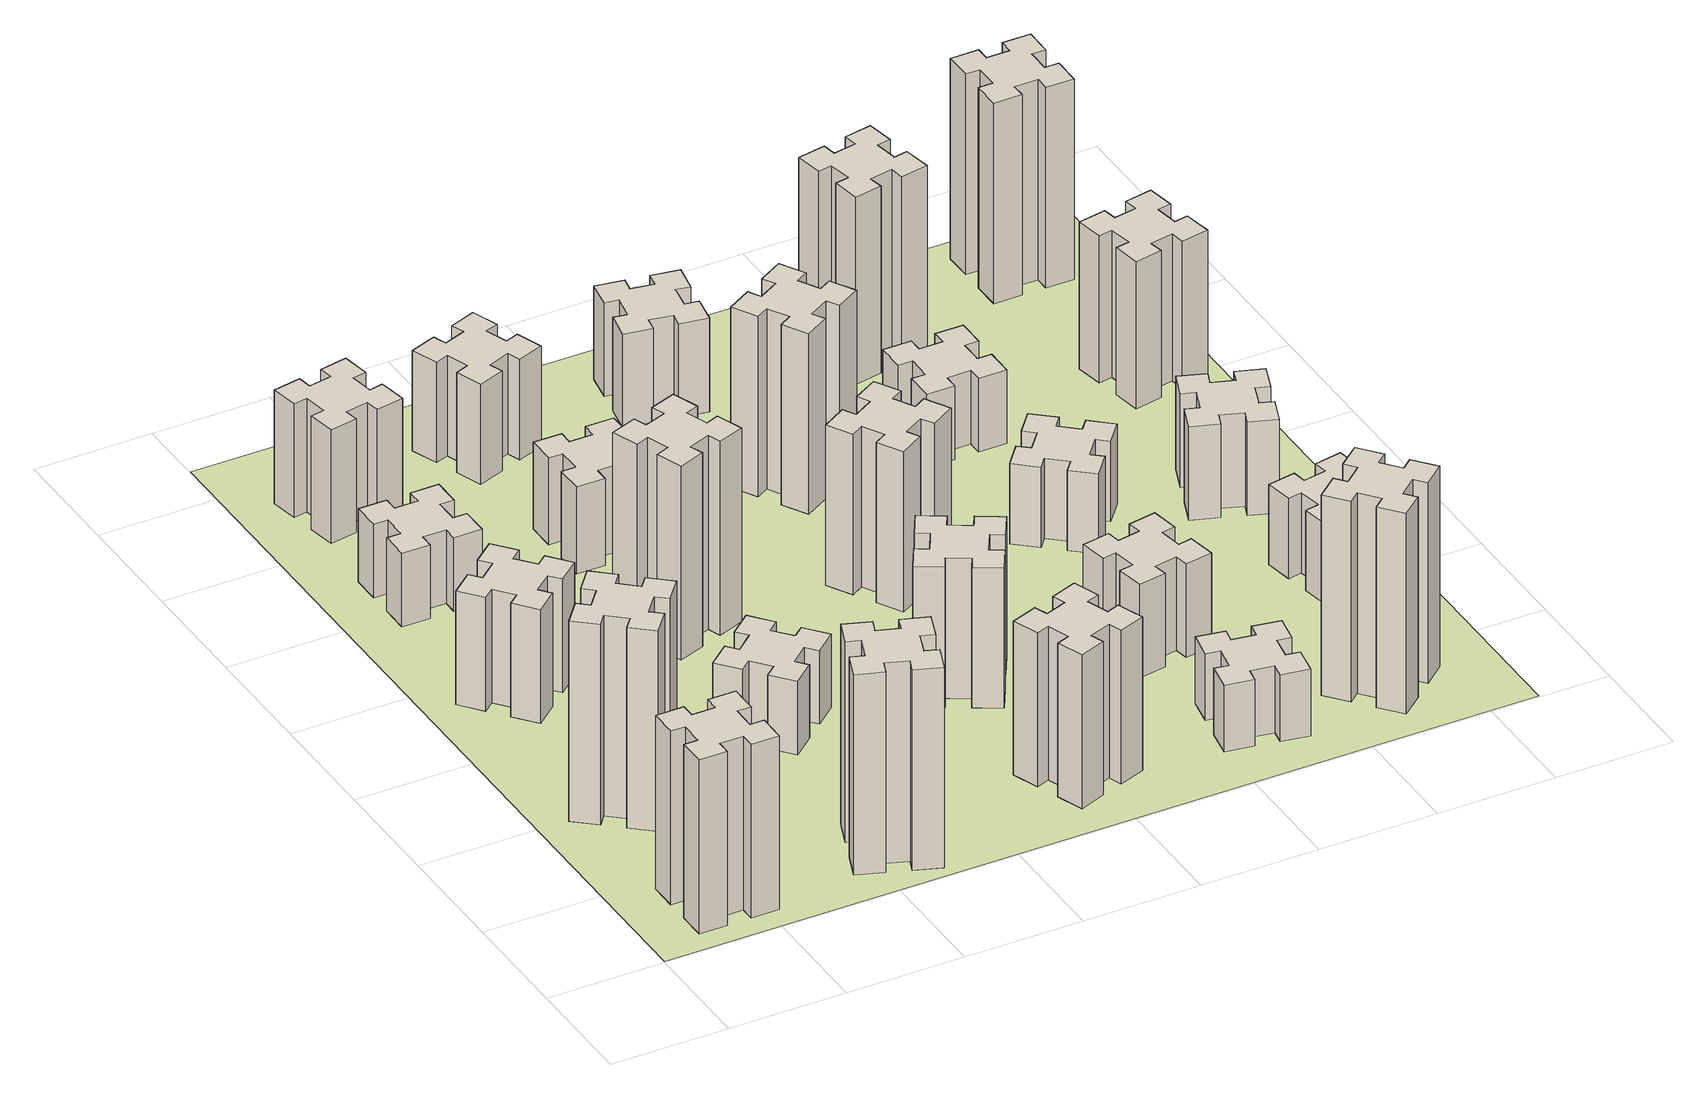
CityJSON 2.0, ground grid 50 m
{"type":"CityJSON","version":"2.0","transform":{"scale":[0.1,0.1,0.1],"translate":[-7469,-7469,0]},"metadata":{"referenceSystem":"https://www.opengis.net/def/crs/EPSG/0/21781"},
"CityObjects":{
"building1":{"type":"Building","attributes":{"class":"1000","function":"1000","usage":"1000","yearOfConstruction":2016,"roofType":"1000","measuredHeight":78,"storeysAboveGround":30,"storeysBelowGround":0},"geometry":[{"type":"Solid","lod":"1","boundaries":[[[[0,1,2,3,4,5,6,7,8,9,10,11,12,13,14,15,16,17,18,19]],[[17,16,20,21]],[[16,15,22,20]],[[15,14,23,22]],[[14,13,24,23]],[[13,12,25,24]],[[12,11,26,25]],[[11,10,27,26]],[[10,9,28,27]],[[9,8,29,28]],[[8,7,30,29]],[[7,6,31,30]],[[6,5,32,31]],[[5,4,33,32]],[[4,3,34,33]],[[3,2,35,34]],[[2,1,36,35]],[[1,0,37,36]],[[0,19,38,37]],[[19,18,39,38]],[[18,17,21,39]],[[24,25,26,27,28,29,30,31,32,33,34,35,36,37,38,39,21,20,22,23]]]]}]},
"building2":{"type":"Building","attributes":{"class":"1000","function":"1000","usage":"1000","yearOfConstruction":2016,"roofType":"1000","measuredHeight":90,"storeysAboveGround":30,"storeysBelowGround":0},"geometry":[{"type":"Solid","lod":"1","boundaries":[[[[40,41,42,43,44,45,46,47,48,49,50,51,52,53,54,55,56,57,58,59]],[[57,56,60,61]],[[56,55,62,60]],[[55,54,63,62]],[[54,53,64,63]],[[53,52,65,64]],[[52,51,66,65]],[[51,50,67,66]],[[50,49,68,67]],[[49,48,69,68]],[[48,47,70,69]],[[47,46,71,70]],[[46,45,72,71]],[[45,44,73,72]],[[44,43,74,73]],[[43,42,75,74]],[[42,41,76,75]],[[41,40,77,76]],[[40,59,78,77]],[[59,58,79,78]],[[58,57,61,79]],[[64,65,66,67,68,69,70,71,72,73,74,75,76,77,78,79,61,60,62,63]]]]}]},
"building3":{"type":"Building","attributes":{"class":"1000","function":"1000","usage":"1000","yearOfConstruction":2016,"roofType":"1000","measuredHeight":51,"storeysAboveGround":30,"storeysBelowGround":0},"geometry":[{"type":"Solid","lod":"1","boundaries":[[[[80,81,82,83,84,85,86,87,88,89,90,91,92,93,94,95,96,97,98,99]],[[97,96,100,101]],[[96,95,102,100]],[[95,94,103,102]],[[94,93,104,103]],[[93,92,105,104]],[[92,91,106,105]],[[91,90,107,106]],[[90,89,108,107]],[[89,88,109,108]],[[88,87,110,109]],[[87,86,111,110]],[[86,85,112,111]],[[85,84,113,112]],[[84,83,114,113]],[[83,82,115,114]],[[82,81,116,115]],[[81,80,117,116]],[[80,99,118,117]],[[99,98,119,118]],[[98,97,101,119]],[[104,105,106,107,108,109,110,111,112,113,114,115,116,117,118,119,101,100,102,103]]]]}]},
"building4":{"type":"Building","attributes":{"class":"1000","function":"1000","usage":"1000","yearOfConstruction":2016,"roofType":"1000","measuredHeight":33,"storeysAboveGround":30,"storeysBelowGround":0},"geometry":[{"type":"Solid","lod":"1","boundaries":[[[[120,121,122,123,124,125,126,127,128,129,130,131,132,133,134,135,136,137,138,139]],[[137,136,140,141]],[[136,135,142,140]],[[135,134,143,142]],[[134,133,144,143]],[[133,132,145,144]],[[132,131,146,145]],[[131,130,147,146]],[[130,129,148,147]],[[129,128,149,148]],[[128,127,150,149]],[[127,126,151,150]],[[126,125,152,151]],[[125,124,153,152]],[[124,123,154,153]],[[123,122,155,154]],[[122,121,156,155]],[[121,120,157,156]],[[120,139,158,157]],[[139,138,159,158]],[[138,137,141,159]],[[144,145,146,147,148,149,150,151,152,153,154,155,156,157,158,159,141,140,142,143]]]]}]},
"building5":{"type":"Building","attributes":{"class":"1000","function":"1000","usage":"1000","yearOfConstruction":2016,"roofType":"1000","measuredHeight":90,"storeysAboveGround":30,"storeysBelowGround":0},"geometry":[{"type":"Solid","lod":"1","boundaries":[[[[160,161,162,163,164,165,166,167,168,169,170,171,172,173,174,175,176,177,178,179]],[[177,176,180,181]],[[176,175,182,180]],[[175,174,183,182]],[[174,173,184,183]],[[173,172,185,184]],[[172,171,186,185]],[[171,170,187,186]],[[170,169,188,187]],[[169,168,189,188]],[[168,167,190,189]],[[167,166,191,190]],[[166,165,192,191]],[[165,164,193,192]],[[164,163,194,193]],[[163,162,195,194]],[[162,161,196,195]],[[161,160,197,196]],[[160,179,198,197]],[[179,178,199,198]],[[178,177,181,199]],[[184,185,186,187,188,189,190,191,192,193,194,195,196,197,198,199,181,180,182,183]]]]}]},
"building6":{"type":"Building","attributes":{"class":"1000","function":"1000","usage":"1000","yearOfConstruction":2016,"roofType":"1000","measuredHeight":51,"storeysAboveGround":30,"storeysBelowGround":0},"geometry":[{"type":"Solid","lod":"1","boundaries":[[[[200,201,202,203,204,205,206,207,208,209,210,211,212,213,214,215,216,217,218,219]],[[217,216,220,221]],[[216,215,222,220]],[[215,214,223,222]],[[214,213,224,223]],[[213,212,225,224]],[[212,211,226,225]],[[211,210,227,226]],[[210,209,228,227]],[[209,208,229,228]],[[208,207,230,229]],[[207,206,231,230]],[[206,205,232,231]],[[205,204,233,232]],[[204,203,234,233]],[[203,202,235,234]],[[202,201,236,235]],[[201,200,237,236]],[[200,219,238,237]],[[219,218,239,238]],[[218,217,221,239]],[[224,225,226,227,228,229,230,231,232,233,234,235,236,237,238,239,221,220,222,223]]]]}]},
"building7":{"type":"Building","attributes":{"class":"1000","function":"1000","usage":"1000","yearOfConstruction":2016,"roofType":"1000","measuredHeight":33,"storeysAboveGround":30,"storeysBelowGround":0},"geometry":[{"type":"Solid","lod":"1","boundaries":[[[[240,241,242,243,244,245,246,247,248,249,250,251,252,253,254,255,256,257,258,259]],[[257,256,260,261]],[[256,255,262,260]],[[255,254,263,262]],[[254,253,264,263]],[[253,252,265,264]],[[252,251,266,265]],[[251,250,267,266]],[[250,249,268,267]],[[249,248,269,268]],[[248,247,270,269]],[[247,246,271,270]],[[246,245,272,271]],[[245,244,273,272]],[[244,243,274,273]],[[243,242,275,274]],[[242,241,276,275]],[[241,240,277,276]],[[240,259,278,277]],[[259,258,279,278]],[[258,257,261,279]],[[264,265,266,267,268,269,270,271,272,273,274,275,276,277,278,279,261,260,262,263]]]]}]},
"building8":{"type":"Building","attributes":{"class":"1000","function":"1000","usage":"1000","yearOfConstruction":2016,"roofType":"1000","measuredHeight":87,"storeysAboveGround":30,"storeysBelowGround":0},"geometry":[{"type":"Solid","lod":"1","boundaries":[[[[280,281,282,283,284,285,286,287,288,289,290,291,292,293,294,295,296,297,298,299]],[[297,296,300,301]],[[296,295,302,300]],[[295,294,303,302]],[[294,293,304,303]],[[293,292,305,304]],[[292,291,306,305]],[[291,290,307,306]],[[290,289,308,307]],[[289,288,309,308]],[[288,287,310,309]],[[287,286,311,310]],[[286,285,312,311]],[[285,284,313,312]],[[284,283,314,313]],[[283,282,315,314]],[[282,281,316,315]],[[281,280,317,316]],[[280,299,318,317]],[[299,298,319,318]],[[298,297,301,319]],[[304,305,306,307,308,309,310,311,312,313,314,315,316,317,318,319,301,300,302,303]]]]}]},
"building9":{"type":"Building","attributes":{"class":"1000","function":"1000","usage":"1000","yearOfConstruction":2016,"roofType":"1000","measuredHeight":39,"storeysAboveGround":30,"storeysBelowGround":0},"geometry":[{"type":"Solid","lod":"1","boundaries":[[[[320,321,322,323,324,325,326,327,328,329,330,331,332,333,334,335,336,337,338,339]],[[337,336,340,341]],[[336,335,342,340]],[[335,334,343,342]],[[334,333,344,343]],[[333,332,345,344]],[[332,331,346,345]],[[331,330,347,346]],[[330,329,348,347]],[[329,328,349,348]],[[328,327,350,349]],[[327,326,351,350]],[[326,325,352,351]],[[325,324,353,352]],[[324,323,354,353]],[[323,322,355,354]],[[322,321,356,355]],[[321,320,357,356]],[[320,339,358,357]],[[339,338,359,358]],[[338,337,341,359]],[[344,345,346,347,348,349,350,351,352,353,354,355,356,357,358,359,341,340,342,343]]]]}]},
"building10":{"type":"Building","attributes":{"class":"1000","function":"1000","usage":"1000","yearOfConstruction":2016,"roofType":"1000","measuredHeight":45,"storeysAboveGround":30,"storeysBelowGround":0},"geometry":[{"type":"Solid","lod":"1","boundaries":[[[[360,361,362,363,364,365,366,367,368,369,370,371,372,373,374,375,376,377,378,379]],[[377,376,380,381]],[[376,375,382,380]],[[375,374,383,382]],[[374,373,384,383]],[[373,372,385,384]],[[372,371,386,385]],[[371,370,387,386]],[[370,369,388,387]],[[369,368,389,388]],[[368,367,390,389]],[[367,366,391,390]],[[366,365,392,391]],[[365,364,393,392]],[[364,363,394,393]],[[363,362,395,394]],[[362,361,396,395]],[[361,360,397,396]],[[360,379,398,397]],[[379,378,399,398]],[[378,377,381,399]],[[384,385,386,387,388,389,390,391,392,393,394,395,396,397,398,399,381,380,382,383]]]]}]},
"building11":{"type":"Building","attributes":{"class":"1000","function":"1000","usage":"1000","yearOfConstruction":2016,"roofType":"1000","measuredHeight":69,"storeysAboveGround":30,"storeysBelowGround":0},"geometry":[{"type":"Solid","lod":"1","boundaries":[[[[400,401,402,403,404,405,406,407,408,409,410,411,412,413,414,415,416,417,418,419]],[[417,416,420,421]],[[416,415,422,420]],[[415,414,423,422]],[[414,413,424,423]],[[413,412,425,424]],[[412,411,426,425]],[[411,410,427,426]],[[410,409,428,427]],[[409,408,429,428]],[[408,407,430,429]],[[407,406,431,430]],[[406,405,432,431]],[[405,404,433,432]],[[404,403,434,433]],[[403,402,435,434]],[[402,401,436,435]],[[401,400,437,436]],[[400,419,438,437]],[[419,418,439,438]],[[418,417,421,439]],[[424,425,426,427,428,429,430,431,432,433,434,435,436,437,438,439,421,420,422,423]]]]}]},
"building12":{"type":"Building","attributes":{"class":"1000","function":"1000","usage":"1000","yearOfConstruction":2016,"roofType":"1000","measuredHeight":63,"storeysAboveGround":30,"storeysBelowGround":0},"geometry":[{"type":"Solid","lod":"1","boundaries":[[[[440,441,442,443,444,445,446,447,448,449,450,451,452,453,454,455,456,457,458,459]],[[457,456,460,461]],[[456,455,462,460]],[[455,454,463,462]],[[454,453,464,463]],[[453,452,465,464]],[[452,451,466,465]],[[451,450,467,466]],[[450,449,468,467]],[[449,448,469,468]],[[448,447,470,469]],[[447,446,471,470]],[[446,445,472,471]],[[445,444,473,472]],[[444,443,474,473]],[[443,442,475,474]],[[442,441,476,475]],[[441,440,477,476]],[[440,459,478,477]],[[459,458,479,478]],[[458,457,461,479]],[[464,465,466,467,468,469,470,471,472,473,474,475,476,477,478,479,461,460,462,463]]]]}]},
"building13":{"type":"Building","attributes":{"class":"1000","function":"1000","usage":"1000","yearOfConstruction":2016,"roofType":"1000","measuredHeight":72,"storeysAboveGround":30,"storeysBelowGround":0},"geometry":[{"type":"Solid","lod":"1","boundaries":[[[[480,481,482,483,484,485,486,487,488,489,490,491,492,493,494,495,496,497,498,499]],[[497,496,500,501]],[[496,495,502,500]],[[495,494,503,502]],[[494,493,504,503]],[[493,492,505,504]],[[492,491,506,505]],[[491,490,507,506]],[[490,489,508,507]],[[489,488,509,508]],[[488,487,510,509]],[[487,486,511,510]],[[486,485,512,511]],[[485,484,513,512]],[[484,483,514,513]],[[483,482,515,514]],[[482,481,516,515]],[[481,480,517,516]],[[480,499,518,517]],[[499,498,519,518]],[[498,497,501,519]],[[504,505,506,507,508,509,510,511,512,513,514,515,516,517,518,519,501,500,502,503]]]]}]},
"building14":{"type":"Building","attributes":{"class":"1000","function":"1000","usage":"1000","yearOfConstruction":2016,"roofType":"1000","measuredHeight":81,"storeysAboveGround":30,"storeysBelowGround":0},"geometry":[{"type":"Solid","lod":"1","boundaries":[[[[520,521,522,523,524,525,526,527,528,529,530,531,532,533,534,535,536,537,538,539]],[[537,536,540,541]],[[536,535,542,540]],[[535,534,543,542]],[[534,533,544,543]],[[533,532,545,544]],[[532,531,546,545]],[[531,530,547,546]],[[530,529,548,547]],[[529,528,549,548]],[[528,527,550,549]],[[527,526,551,550]],[[526,525,552,551]],[[525,524,553,552]],[[524,523,554,553]],[[523,522,555,554]],[[522,521,556,555]],[[521,520,557,556]],[[520,539,558,557]],[[539,538,559,558]],[[538,537,541,559]],[[544,545,546,547,548,549,550,551,552,553,554,555,556,557,558,559,541,540,542,543]]]]}]},
"building15":{"type":"Building","attributes":{"class":"1000","function":"1000","usage":"1000","yearOfConstruction":2016,"roofType":"1000","measuredHeight":42,"storeysAboveGround":30,"storeysBelowGround":0},"geometry":[{"type":"Solid","lod":"1","boundaries":[[[[560,561,562,563,564,565,566,567,568,569,570,571,572,573,574,575,576,577,578,579]],[[577,576,580,581]],[[576,575,582,580]],[[575,574,583,582]],[[574,573,584,583]],[[573,572,585,584]],[[572,571,586,585]],[[571,570,587,586]],[[570,569,588,587]],[[569,568,589,588]],[[568,567,590,589]],[[567,566,591,590]],[[566,565,592,591]],[[565,564,593,592]],[[564,563,594,593]],[[563,562,595,594]],[[562,561,596,595]],[[561,560,597,596]],[[560,579,598,597]],[[579,578,599,598]],[[578,577,581,599]],[[584,585,586,587,588,589,590,591,592,593,594,595,596,597,598,599,581,580,582,583]]]]}]},
"building16":{"type":"Building","attributes":{"class":"1000","function":"1000","usage":"1000","yearOfConstruction":2016,"roofType":"1000","measuredHeight":30,"storeysAboveGround":30,"storeysBelowGround":0},"geometry":[{"type":"Solid","lod":"1","boundaries":[[[[600,601,602,603,604,605,606,607,608,609,610,611,612,613,614,615,616,617,618,619]],[[617,616,620,621]],[[616,615,622,620]],[[615,614,623,622]],[[614,613,624,623]],[[613,612,625,624]],[[612,611,626,625]],[[611,610,627,626]],[[610,609,628,627]],[[609,608,629,628]],[[608,607,630,629]],[[607,606,631,630]],[[606,605,632,631]],[[605,604,633,632]],[[604,603,634,633]],[[603,602,635,634]],[[602,601,636,635]],[[601,600,637,636]],[[600,619,638,637]],[[619,618,639,638]],[[618,617,621,639]],[[624,625,626,627,628,629,630,631,632,633,634,635,636,637,638,639,621,620,622,623]]]]}]},
"building17":{"type":"Building","attributes":{"class":"1000","function":"1000","usage":"1000","yearOfConstruction":2016,"roofType":"1000","measuredHeight":42,"storeysAboveGround":30,"storeysBelowGround":0},"geometry":[{"type":"Solid","lod":"1","boundaries":[[[[640,641,642,643,644,645,646,647,648,649,650,651,652,653,654,655,656,657,658,659]],[[657,656,660,661]],[[656,655,662,660]],[[655,654,663,662]],[[654,653,664,663]],[[653,652,665,664]],[[652,651,666,665]],[[651,650,667,666]],[[650,649,668,667]],[[649,648,669,668]],[[648,647,670,669]],[[647,646,671,670]],[[646,645,672,671]],[[645,644,673,672]],[[644,643,674,673]],[[643,642,675,674]],[[642,641,676,675]],[[641,640,677,676]],[[640,659,678,677]],[[659,658,679,678]],[[658,657,661,679]],[[664,665,666,667,668,669,670,671,672,673,674,675,676,677,678,679,661,660,662,663]]]]}]},
"building18":{"type":"Building","attributes":{"class":"1000","function":"1000","usage":"1000","yearOfConstruction":2016,"roofType":"1000","measuredHeight":36,"storeysAboveGround":30,"storeysBelowGround":0},"geometry":[{"type":"Solid","lod":"1","boundaries":[[[[680,681,682,683,684,685,686,687,688,689,690,691,692,693,694,695,696,697,698,699]],[[697,696,700,701]],[[696,695,702,700]],[[695,694,703,702]],[[694,693,704,703]],[[693,692,705,704]],[[692,691,706,705]],[[691,690,707,706]],[[690,689,708,707]],[[689,688,709,708]],[[688,687,710,709]],[[687,686,711,710]],[[686,685,712,711]],[[685,684,713,712]],[[684,683,714,713]],[[683,682,715,714]],[[682,681,716,715]],[[681,680,717,716]],[[680,699,718,717]],[[699,698,719,718]],[[698,697,701,719]],[[704,705,706,707,708,709,710,711,712,713,714,715,716,717,718,719,701,700,702,703]]]]}]},
"building19":{"type":"Building","attributes":{"class":"1000","function":"1000","usage":"1000","yearOfConstruction":2016,"roofType":"1000","measuredHeight":90,"storeysAboveGround":30,"storeysBelowGround":0},"geometry":[{"type":"Solid","lod":"1","boundaries":[[[[720,721,722,723,724,725,726,727,728,729,730,731,732,733,734,735,736,737,738,739]],[[737,736,740,741]],[[736,735,742,740]],[[735,734,743,742]],[[734,733,744,743]],[[733,732,745,744]],[[732,731,746,745]],[[731,730,747,746]],[[730,729,748,747]],[[729,728,749,748]],[[728,727,750,749]],[[727,726,751,750]],[[726,725,752,751]],[[725,724,753,752]],[[724,723,754,753]],[[723,722,755,754]],[[722,721,756,755]],[[721,720,757,756]],[[720,739,758,757]],[[739,738,759,758]],[[738,737,741,759]],[[744,745,746,747,748,749,750,751,752,753,754,755,756,757,758,759,741,740,742,743]]]]}]},
"building20":{"type":"Building","attributes":{"class":"1000","function":"1000","usage":"1000","yearOfConstruction":2016,"roofType":"1000","measuredHeight":33,"storeysAboveGround":30,"storeysBelowGround":0},"geometry":[{"type":"Solid","lod":"1","boundaries":[[[[760,761,762,763,764,765,766,767,768,769,770,771,772,773,774,775,776,777,778,779]],[[777,776,780,781]],[[776,775,782,780]],[[775,774,783,782]],[[774,773,784,783]],[[773,772,785,784]],[[772,771,786,785]],[[771,770,787,786]],[[770,769,788,787]],[[769,768,789,788]],[[768,767,790,789]],[[767,766,791,790]],[[766,765,792,791]],[[765,764,793,792]],[[764,763,794,793]],[[763,762,795,794]],[[762,761,796,795]],[[761,760,797,796]],[[760,779,798,797]],[[779,778,799,798]],[[778,777,781,799]],[[784,785,786,787,788,789,790,791,792,793,794,795,796,797,798,799,781,780,782,783]]]]}]},
"building21":{"type":"Building","attributes":{"class":"1000","function":"1000","usage":"1000","yearOfConstruction":2016,"roofType":"1000","measuredHeight":84,"storeysAboveGround":30,"storeysBelowGround":0},"geometry":[{"type":"Solid","lod":"1","boundaries":[[[[800,801,802,803,804,805,806,807,808,809,810,811,812,813,814,815,816,817,818,819]],[[817,816,820,821]],[[816,815,822,820]],[[815,814,823,822]],[[814,813,824,823]],[[813,812,825,824]],[[812,811,826,825]],[[811,810,827,826]],[[810,809,828,827]],[[809,808,829,828]],[[808,807,830,829]],[[807,806,831,830]],[[806,805,832,831]],[[805,804,833,832]],[[804,803,834,833]],[[803,802,835,834]],[[802,801,836,835]],[[801,800,837,836]],[[800,819,838,837]],[[819,818,839,838]],[[818,817,821,839]],[[824,825,826,827,828,829,830,831,832,833,834,835,836,837,838,839,821,820,822,823]]]]}]},
"building22":{"type":"Building","attributes":{"class":"1000","function":"1000","usage":"1000","yearOfConstruction":2016,"roofType":"1000","measuredHeight":36,"storeysAboveGround":30,"storeysBelowGround":0},"geometry":[{"type":"Solid","lod":"1","boundaries":[[[[840,841,842,843,844,845,846,847,848,849,850,851,852,853,854,855,856,857,858,859]],[[857,856,860,861]],[[856,855,862,860]],[[855,854,863,862]],[[854,853,864,863]],[[853,852,865,864]],[[852,851,866,865]],[[851,850,867,866]],[[850,849,868,867]],[[849,848,869,868]],[[848,847,870,869]],[[847,846,871,870]],[[846,845,872,871]],[[845,844,873,872]],[[844,843,874,873]],[[843,842,875,874]],[[842,841,876,875]],[[841,840,877,876]],[[840,859,878,877]],[[859,858,879,878]],[[858,857,861,879]],[[864,865,866,867,868,869,870,871,872,873,874,875,876,877,878,879,861,860,862,863]]]]}]},
"building23":{"type":"Building","attributes":{"class":"1000","function":"1000","usage":"1000","yearOfConstruction":2016,"roofType":"1000","measuredHeight":42,"storeysAboveGround":30,"storeysBelowGround":0},"geometry":[{"type":"Solid","lod":"1","boundaries":[[[[880,881,882,883,884,885,886,887,888,889,890,891,892,893,894,895,896,897,898,899]],[[897,896,900,901]],[[896,895,902,900]],[[895,894,903,902]],[[894,893,904,903]],[[893,892,905,904]],[[892,891,906,905]],[[891,890,907,906]],[[890,889,908,907]],[[889,888,909,908]],[[888,887,910,909]],[[887,886,911,910]],[[886,885,912,911]],[[885,884,913,912]],[[884,883,914,913]],[[883,882,915,914]],[[882,881,916,915]],[[881,880,917,916]],[[880,899,918,917]],[[899,898,919,918]],[[898,897,901,919]],[[904,905,906,907,908,909,910,911,912,913,914,915,916,917,918,919,901,900,902,903]]]]}]},
"building24":{"type":"Building","attributes":{"class":"1000","function":"1000","usage":"1000","yearOfConstruction":2016,"roofType":"1000","measuredHeight":66,"storeysAboveGround":30,"storeysBelowGround":0},"geometry":[{"type":"Solid","lod":"1","boundaries":[[[[920,921,922,923,924,925,926,927,928,929,930,931,932,933,934,935,936,937,938,939]],[[937,936,940,941]],[[936,935,942,940]],[[935,934,943,942]],[[934,933,944,943]],[[933,932,945,944]],[[932,931,946,945]],[[931,930,947,946]],[[930,929,948,947]],[[929,928,949,948]],[[928,927,950,949]],[[927,926,951,950]],[[926,925,952,951]],[[925,924,953,952]],[[924,923,954,953]],[[923,922,955,954]],[[922,921,956,955]],[[921,920,957,956]],[[920,939,958,957]],[[939,938,959,958]],[[938,937,941,959]],[[944,945,946,947,948,949,950,951,952,953,954,955,956,957,958,959,941,940,942,943]]]]}]},
"building25":{"type":"Building","attributes":{"class":"1000","function":"1000","usage":"1000","yearOfConstruction":2016,"roofType":"1000","measuredHeight":90,"storeysAboveGround":30,"storeysBelowGround":0},"geometry":[{"type":"Solid","lod":"1","boundaries":[[[[960,961,962,963,964,965,966,967,968,969,970,971,972,973,974,975,976,977,978,979]],[[977,976,980,981]],[[976,975,982,980]],[[975,974,983,982]],[[974,973,984,983]],[[973,972,985,984]],[[972,971,986,985]],[[971,970,987,986]],[[970,969,988,987]],[[969,968,989,988]],[[968,967,990,989]],[[967,966,991,990]],[[966,965,992,991]],[[965,964,993,992]],[[964,963,994,993]],[[963,962,995,994]],[[962,961,996,995]],[[961,960,997,996]],[[960,979,998,997]],[[979,978,999,998]],[[978,977,981,999]],[[984,985,986,987,988,989,990,991,992,993,994,995,996,997,998,999,981,980,982,983]]]]}]},
"landuse1":{"type":"LandUse","attributes":{"name":"plot1","function":"1010"},"geometry":[{"type":"MultiSurface","lod":"1","boundaries":[[[1000,1001,1002,1003]]]}]}
},
"vertices":[
[265,325,0],[265,225,0],[205,225,0],[205,105,0],[325,105,0],[325,165,0],[425,165,0],[425,105,0],[545,105,0],[545,225,0],[485,225,0],[485,325,0],[545,325,0],[545,445,0],[425,445,0],[425,385,0],[325,385,0],[325,445,0],[205,445,0],[205,325,0],[325,385,780],[325,445,780],[425,385,780],[425,445,780],[545,445,780],[545,325,780],[485,325,780],[485,225,780],[545,225,780],[545,105,780],[425,105,780],[425,165,780],[325,165,780],[325,105,780],[205,105,780],[205,225,780],[265,225,780],[265,325,780],[205,325,780],[205,445,780],
[484,1067,0],[408,1132,0],[446,1178,0],[354,1255,0],[277,1163,0],[323,1124,0],[259,1048,0],[213,1086,0],[136,994,0],[228,917,0],[266,963,0],[343,899,0],[304,853,0],[396,776,0],[473,868,0],[427,906,0],[492,983,0],[538,944,0],[615,1036,0],[523,1113,0],[492,983,900],[538,944,900],[427,906,900],[473,868,900],[396,776,900],[304,853,900],[343,899,900],[266,963,900],[228,917,900],[136,994,900],[213,1086,900],[259,1048,900],[323,1124,900],[277,1163,900],[354,1255,900],[446,1178,900],[408,1132,900],[484,1067,900],[523,1113,900],[615,1036,900],
[492,1888,0],[427,1964,0],[473,2003,0],[396,2095,0],[304,2018,0],[343,1972,0],[266,1907,0],[228,1953,0],[136,1876,0],[213,1784,0],[259,1823,0],[323,1746,0],[277,1708,0],[354,1616,0],[446,1693,0],[408,1739,0],[484,1803,0],[523,1757,0],[615,1834,0],[538,1926,0],[484,1803,510],[523,1757,510],[408,1739,510],[446,1693,510],[354,1616,510],[277,1708,510],[323,1746,510],[259,1823,510],[213,1784,510],[136,1876,510],[228,1953,510],[266,1907,510],[343,1972,510],[304,2018,510],[396,2095,510],[473,2003,510],[427,1964,510],[492,1888,510],[538,1926,510],[615,1834,510],
[485,2545,0],[485,2645,0],[545,2645,0],[545,2765,0],[425,2765,0],[425,2705,0],[325,2705,0],[325,2765,0],[205,2765,0],[205,2645,0],[265,2645,0],[265,2545,0],[205,2545,0],[205,2425,0],[325,2425,0],[325,2485,0],[425,2485,0],[425,2425,0],[545,2425,0],[545,2545,0],[425,2485,330],[425,2425,330],[325,2485,330],[325,2425,330],[205,2425,330],[205,2545,330],[265,2545,330],[265,2645,330],[205,2645,330],[205,2765,330],[325,2765,330],[325,2705,330],[425,2705,330],[425,2765,330],[545,2765,330],[545,2645,330],[485,2645,330],[485,2545,330],[545,2545,330],[545,2425,330],
[1029,360,0],[995,266,0],[939,287,0],[897,174,0],[1010,133,0],[1031,189,0],[1125,155,0],[1104,99,0],[1217,57,0],[1258,170,0],[1202,191,0],[1236,285,0],[1292,264,0],[1333,377,0],[1220,418,0],[1200,362,0],[1106,396,0],[1127,452,0],[1014,493,0],[973,380,0],[1106,396,900],[1127,452,900],[1200,362,900],[1220,418,900],[1333,377,900],[1292,264,900],[1236,285,900],[1202,191,900],[1258,170,900],[1217,57,900],[1104,99,900],[1125,155,900],[1031,189,900],[1010,133,900],[897,174,900],[939,287,900],[995,266,900],[1029,360,900],[973,380,900],[1014,493,900],
[258,3265,0],[276,3167,0],[217,3157,0],[237,3038,0],[356,3059,0],[345,3118,0],[444,3136,0],[454,3077,0],[572,3097,0],[551,3216,0],[492,3205,0],[475,3304,0],[534,3314,0],[513,3432,0],[395,3411,0],[405,3352,0],[307,3335,0],[297,3394,0],[178,3373,0],[199,3255,0],[307,3335,510],[297,3394,510],[405,3352,510],[395,3411,510],[513,3432,510],[534,3314,510],[475,3304,510],[492,3205,510],[551,3216,510],[572,3097,510],[454,3077,510],[444,3136,510],[345,3118,510],[356,3059,510],[237,3038,510],[217,3157,510],[276,3167,510],[258,3265,510],[199,3255,510],[178,3373,510],
[1083,1332,0],[1006,1267,0],[968,1313,0],[876,1236,0],[953,1144,0],[999,1183,0],[1063,1106,0],[1017,1068,0],[1094,976,0],[1186,1053,0],[1148,1099,0],[1224,1163,0],[1263,1117,0],[1355,1194,0],[1278,1286,0],[1232,1248,0],[1167,1324,0],[1213,1363,0],[1136,1455,0],[1044,1378,0],[1167,1324,330],[1213,1363,330],[1232,1248,330],[1278,1286,330],[1355,1194,330],[1263,1117,330],[1224,1163,330],[1148,1099,330],[1186,1053,330],[1094,976,330],[1017,1068,330],[1063,1106,330],[999,1183,330],[953,1144,330],[876,1236,330],[968,1313,330],[1006,1267,330],[1083,1332,330],[1044,1378,330],[1136,1455,330],
[995,1965,0],[1029,1871,0],[973,1850,0],[1014,1737,0],[1127,1779,0],[1106,1835,0],[1200,1869,0],[1220,1813,0],[1333,1854,0],[1292,1967,0],[1236,1946,0],[1202,2040,0],[1258,2060,0],[1217,2173,0],[1104,2132,0],[1125,2076,0],[1031,2042,0],[1010,2098,0],[897,2057,0],[939,1944,0],[1031,2042,870],[1010,2098,870],[1125,2076,870],[1104,2132,870],[1217,2173,870],[1258,2060,870],[1202,2040,870],[1236,1946,870],[1292,1967,870],[1333,1854,870],[1220,1813,870],[1200,1869,870],[1106,1835,870],[1127,1779,870],[1014,1737,870],[973,1850,870],[1029,1871,870],[995,1965,870],[939,1944,870],[897,2057,870],
[1005,2645,0],[1005,2545,0],[945,2545,0],[945,2425,0],[1065,2425,0],[1065,2485,0],[1165,2485,0],[1165,2425,0],[1285,2425,0],[1285,2545,0],[1225,2545,0],[1225,2645,0],[1285,2645,0],[1285,2765,0],[1165,2765,0],[1165,2705,0],[1065,2705,0],[1065,2765,0],[945,2765,0],[945,2645,0],[1065,2705,390],[1065,2765,390],[1165,2705,390],[1165,2765,390],[1285,2765,390],[1285,2645,390],[1225,2645,390],[1225,2545,390],[1285,2545,390],[1285,2425,390],[1165,2425,390],[1165,2485,390],[1065,2485,390],[1065,2425,390],[945,2425,390],[945,2545,390],[1005,2545,390],[1005,2645,390],[945,2645,390],[945,2765,390],
[1136,3326,0],[1102,3420,0],[1158,3440,0],[1117,3553,0],[1004,3512,0],[1025,3456,0],[931,3422,0],[910,3478,0],[797,3437,0],[839,3324,0],[895,3345,0],[929,3251,0],[873,3230,0],[914,3117,0],[1027,3159,0],[1006,3215,0],[1100,3249,0],[1120,3193,0],[1233,3234,0],[1192,3347,0],[1100,3249,450],[1120,3193,450],[1006,3215,450],[1027,3159,450],[914,3117,450],[873,3230,450],[929,3251,450],[895,3345,450],[839,3324,450],[797,3437,450],[910,3478,450],[931,3422,450],[1025,3456,450],[1004,3512,450],[1117,3553,450],[1158,3440,450],[1102,3420,450],[1136,3326,450],[1192,3347,450],[1233,3234,450],
[1965,496,0],[1871,462,0],[1850,518,0],[1737,477,0],[1779,364,0],[1835,385,0],[1869,291,0],[1813,270,0],[1854,157,0],[1967,199,0],[1946,255,0],[2040,289,0],[2060,233,0],[2173,274,0],[2132,387,0],[2076,366,0],[2042,460,0],[2098,480,0],[2057,593,0],[1944,552,0],[2042,460,690],[2098,480,690],[2076,366,690],[2132,387,690],[2173,274,690],[2060,233,690],[2040,289,690],[1946,255,690],[1967,199,690],[1854,157,690],[1813,270,690],[1869,291,690],[1835,385,690],[1779,364,690],[1737,477,690],[1850,518,690],[1871,462,690],[1965,496,690],[1944,552,690],[2057,593,690],
[1926,1017,0],[1976,1104,0],[2028,1074,0],[2088,1178,0],[1984,1238,0],[1954,1186,0],[1867,1236,0],[1897,1288,0],[1793,1348,0],[1733,1244,0],[1785,1214,0],[1735,1127,0],[1683,1157,0],[1623,1053,0],[1727,993,0],[1757,1045,0],[1844,995,0],[1814,943,0],[1918,883,0],[1978,987,0],[1844,995,630],[1814,943,630],[1757,1045,630],[1727,993,630],[1623,1053,630],[1683,1157,630],[1735,1127,630],[1785,1214,630],[1733,1244,630],[1793,1348,630],[1897,1288,630],[1867,1236,630],[1954,1186,630],[1984,1238,630],[2088,1178,630],[2028,1074,630],[1976,1104,630],[1926,1017,630],[1978,987,630],[1918,883,630],
[1967,1735,0],[2054,1785,0],[2084,1733,0],[2188,1793,0],[2128,1897,0],[2076,1867,0],[2026,1954,0],[2078,1984,0],[2018,2088,0],[1914,2028,0],[1944,1976,0],[1857,1926,0],[1827,1978,0],[1723,1918,0],[1783,1814,0],[1835,1844,0],[1885,1757,0],[1833,1727,0],[1893,1623,0],[1997,1683,0],[1885,1757,720],[1833,1727,720],[1835,1844,720],[1783,1814,720],[1723,1918,720],[1827,1978,720],[1857,1926,720],[1944,1976,720],[1914,2028,720],[2018,2088,720],[2078,1984,720],[2026,1954,720],[2076,1867,720],[2128,1897,720],[2188,1793,720],[2084,1733,720],[2054,1785,720],[1967,1735,720],[1997,1683,720],[1893,1623,720],
[1967,2475,0],[2054,2525,0],[2084,2473,0],[2188,2533,0],[2128,2637,0],[2076,2607,0],[2026,2694,0],[2078,2724,0],[2018,2828,0],[1914,2768,0],[1944,2716,0],[1857,2666,0],[1827,2718,0],[1723,2658,0],[1783,2554,0],[1835,2584,0],[1885,2497,0],[1833,2467,0],[1893,2363,0],[1997,2423,0],[1885,2497,810],[1833,2467,810],[1835,2584,810],[1783,2554,810],[1723,2658,810],[1827,2718,810],[1857,2666,810],[1944,2716,810],[1914,2768,810],[2018,2828,810],[2078,2724,810],[2026,2694,810],[2076,2607,810],[2128,2637,810],[2188,2533,810],[2084,2473,810],[2054,2525,810],[1967,2475,810],[1997,2423,810],[1893,2363,810],
[1687,3236,0],[1785,3218,0],[1775,3159,0],[1893,3138,0],[1914,3257,0],[1855,3267,0],[1872,3365,0],[1931,3355,0],[1952,3473,0],[1834,3494,0],[1824,3435,0],[1725,3452,0],[1736,3511,0],[1617,3532,0],[1597,3414,0],[1656,3404,0],[1638,3305,0],[1579,3316,0],[1558,3197,0],[1677,3177,0],[1638,3305,420],[1579,3316,420],[1656,3404,420],[1597,3414,420],[1617,3532,420],[1736,3511,420],[1725,3452,420],[1824,3435,420],[1834,3494,420],[1952,3473,420],[1931,3355,420],[1872,3365,420],[1855,3267,420],[1914,3257,420],[1893,3138,420],[1775,3159,420],[1785,3218,420],[1687,3236,420],[1677,3177,420],[1558,3197,420],
[2596,444,0],[2578,345,0],[2519,356,0],[2498,237,0],[2617,217,0],[2627,276,0],[2725,258,0],[2715,199,0],[2833,178,0],[2854,297,0],[2795,307,0],[2812,405,0],[2871,395,0],[2892,513,0],[2774,534,0],[2764,475,0],[2665,492,0],[2676,551,0],[2557,572,0],[2537,454,0],[2665,492,300],[2676,551,300],[2764,475,300],[2774,534,300],[2892,513,300],[2871,395,300],[2812,405,300],[2795,307,300],[2854,297,300],[2833,178,300],[2715,199,300],[2725,258,300],[2627,276,300],[2617,217,300],[2498,237,300],[2519,356,300],[2578,345,300],[2596,444,300],[2537,454,300],[2557,572,300],
[2625,1132,0],[2527,1115,0],[2517,1174,0],[2398,1153,0],[2419,1035,0],[2478,1045,0],[2496,947,0],[2437,937,0],[2457,818,0],[2576,839,0],[2565,898,0],[2664,916,0],[2674,857,0],[2792,877,0],[2771,996,0],[2712,985,0],[2695,1084,0],[2754,1094,0],[2733,1212,0],[2615,1191,0],[2695,1084,420],[2754,1094,420],[2712,985,420],[2771,996,420],[2792,877,420],[2674,857,420],[2664,916,420],[2565,898,420],[2576,839,420],[2457,818,420],[2437,937,420],[2496,947,420],[2478,1045,420],[2419,1035,420],[2398,1153,420],[2517,1174,420],[2527,1115,420],[2625,1132,420],[2615,1191,420],[2733,1212,420],
[2747,1746,0],[2812,1823,0],[2858,1784,0],[2935,1876,0],[2843,1953,0],[2804,1907,0],[2728,1972,0],[2766,2018,0],[2674,2095,0],[2597,2003,0],[2643,1964,0],[2579,1888,0],[2533,1926,0],[2456,1834,0],[2548,1757,0],[2586,1803,0],[2663,1739,0],[2624,1693,0],[2716,1616,0],[2793,1708,0],[2663,1739,360],[2624,1693,360],[2586,1803,360],[2548,1757,360],[2456,1834,360],[2533,1926,360],[2579,1888,360],[2643,1964,360],[2597,2003,360],[2674,2095,360],[2766,2018,360],[2728,1972,360],[2804,1907,360],[2843,1953,360],[2935,1876,360],[2858,1784,360],[2812,1823,360],[2747,1746,360],[2793,1708,360],[2716,1616,360],
[3268,259,0],[3344,323,0],[3383,277,0],[3475,354,0],[3398,446,0],[3352,408,0],[3287,484,0],[3333,523,0],[3256,615,0],[3164,538,0],[3203,492,0],[3126,427,0],[3088,473,0],[2996,396,0],[3073,304,0],[3119,343,0],[3183,266,0],[3137,228,0],[3214,136,0],[3306,213,0],[3183,266,900],[3137,228,900],[3119,343,900],[3073,304,900],[2996,396,900],[3088,473,900],[3126,427,900],[3203,492,900],[3164,538,900],[3256,615,900],[3333,523,900],[3287,484,900],[3352,408,900],[3398,446,900],[3475,354,900],[3383,277,900],[3344,323,900],[3268,259,900],[3306,213,900],[3214,136,900],
[2545,2485,0],[2645,2485,0],[2645,2425,0],[2765,2425,0],[2765,2545,0],[2705,2545,0],[2705,2645,0],[2765,2645,0],[2765,2765,0],[2645,2765,0],[2645,2705,0],[2545,2705,0],[2545,2765,0],[2425,2765,0],[2425,2645,0],[2485,2645,0],[2485,2545,0],[2425,2545,0],[2425,2425,0],[2545,2425,0],[2485,2545,330],[2425,2545,330],[2485,2645,330],[2425,2645,330],[2425,2765,330],[2545,2765,330],[2545,2705,330],[2645,2705,330],[2645,2765,330],[2765,2765,330],[2765,2645,330],[2705,2645,330],[2705,2545,330],[2765,2545,330],[2765,2425,330],[2645,2425,330],[2645,2485,330],[2545,2485,330],[2545,2425,330],[2425,2425,330],
[2565,3118,0],[2664,3136,0],[2674,3077,0],[2792,3097,0],[2771,3216,0],[2712,3205,0],[2695,3304,0],[2754,3314,0],[2733,3432,0],[2615,3411,0],[2625,3352,0],[2527,3335,0],[2517,3394,0],[2398,3373,0],[2419,3255,0],[2478,3265,0],[2496,3167,0],[2437,3157,0],[2457,3038,0],[2576,3059,0],[2496,3167,840],[2437,3157,840],[2478,3265,840],[2419,3255,840],[2398,3373,840],[2517,3394,840],[2527,3335,840],[2625,3352,840],[2615,3411,840],[2733,3432,840],[2754,3314,840],[2695,3304,840],[2712,3205,840],[2771,3216,840],[2792,3097,840],[2674,3077,840],[2664,3136,840],[2565,3118,840],[2576,3059,840],[2457,3038,840],
[3465,1232,0],[3367,1215,0],[3357,1274,0],[3238,1253,0],[3259,1135,0],[3318,1145,0],[3336,1047,0],[3277,1037,0],[3297,918,0],[3416,939,0],[3405,998,0],[3504,1016,0],[3514,957,0],[3632,977,0],[3611,1096,0],[3552,1085,0],[3535,1184,0],[3594,1194,0],[3573,1312,0],[3455,1291,0],[3535,1184,360],[3594,1194,360],[3552,1085,360],[3611,1096,360],[3632,977,360],[3514,957,360],[3504,1016,360],[3405,998,360],[3416,939,360],[3297,918,360],[3277,1037,360],[3336,1047,360],[3318,1145,360],[3259,1135,360],[3238,1253,360],[3357,1274,360],[3367,1215,360],[3465,1232,360],[3455,1291,360],[3573,1312,360],
[3420,1842,0],[3326,1876,0],[3347,1932,0],[3234,1973,0],[3193,1860,0],[3249,1840,0],[3215,1746,0],[3159,1767,0],[3117,1654,0],[3230,1613,0],[3251,1669,0],[3345,1635,0],[3324,1579,0],[3437,1537,0],[3478,1650,0],[3422,1671,0],[3456,1765,0],[3512,1744,0],[3553,1857,0],[3440,1898,0],[3456,1765,420],[3512,1744,420],[3422,1671,420],[3478,1650,420],[3437,1537,420],[3324,1579,420],[3345,1635,420],[3251,1669,420],[3230,1613,420],[3117,1654,420],[3159,1767,420],[3215,1746,420],[3249,1840,420],[3193,1860,420],[3234,1973,420],[3347,1932,420],[3326,1876,420],[3420,1842,420],[3440,1898,420],[3553,1857,420],
[3318,2625,0],[3336,2527,0],[3277,2517,0],[3297,2398,0],[3416,2419,0],[3405,2478,0],[3504,2496,0],[3514,2437,0],[3632,2457,0],[3611,2576,0],[3552,2565,0],[3535,2664,0],[3594,2674,0],[3573,2792,0],[3455,2771,0],[3465,2712,0],[3367,2695,0],[3357,2754,0],[3238,2733,0],[3259,2615,0],[3367,2695,660],[3357,2754,660],[3465,2712,660],[3455,2771,660],[3573,2792,660],[3594,2674,660],[3535,2664,660],[3552,2565,660],[3611,2576,660],[3632,2457,660],[3514,2437,660],[3504,2496,660],[3405,2478,660],[3416,2419,660],[3297,2398,660],[3277,2517,660],[3336,2527,660],[3318,2625,660],[3259,2615,660],[3238,2733,660],
[3285,3325,0],[3385,3325,0],[3385,3265,0],[3505,3265,0],[3505,3385,0],[3445,3385,0],[3445,3485,0],[3505,3485,0],[3505,3605,0],[3385,3605,0],[3385,3545,0],[3285,3545,0],[3285,3605,0],[3165,3605,0],[3165,3485,0],[3225,3485,0],[3225,3385,0],[3165,3385,0],[3165,3265,0],[3285,3265,0],[3225,3385,900],[3165,3385,900],[3225,3485,900],[3165,3485,900],[3165,3605,900],[3285,3605,900],[3285,3545,900],[3385,3545,900],[3385,3605,900],[3505,3605,900],[3505,3485,900],[3445,3485,900],[3445,3385,900],[3505,3385,900],[3505,3265,900],[3385,3265,900],[3385,3325,900],[3285,3325,900],[3285,3265,900],[3165,3265,900],
[5,3705,0],[3705,3705,0],[3705,5,0],[5,5,0]
]}
